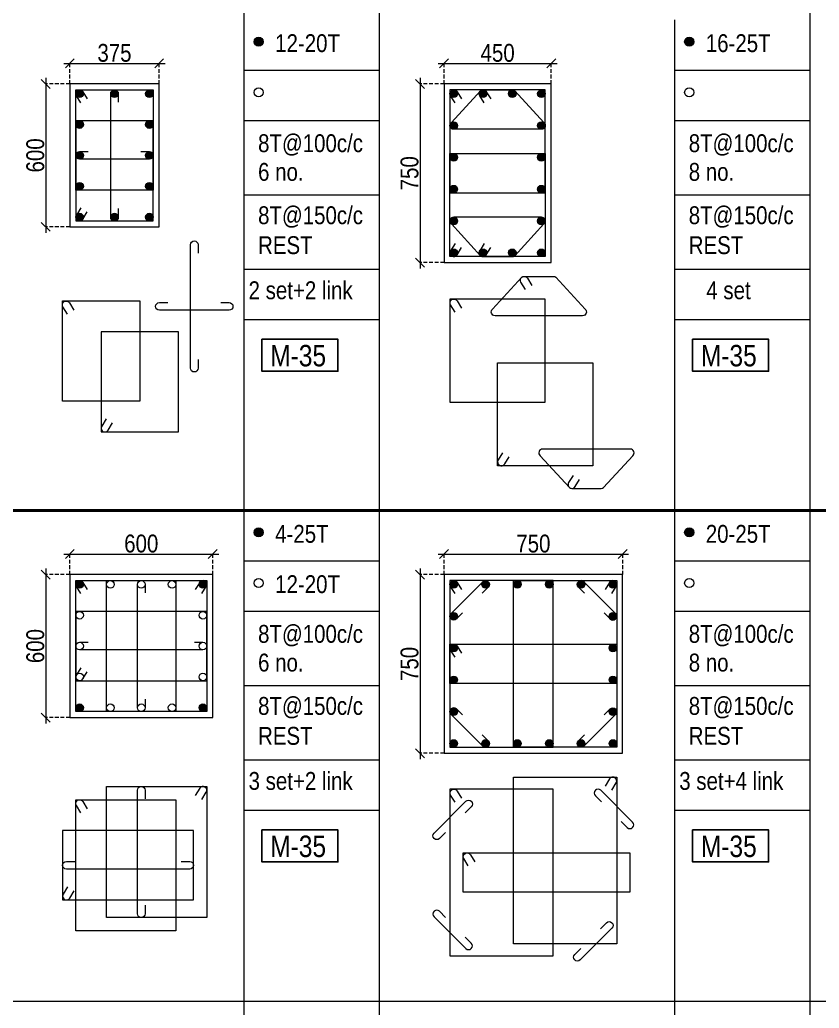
# Model space of a CAD drawing. Header units: millimetres. Extents: x 1112055 to 3390982, y -148532 to 766891.
# Drawn here: x 2640546 to 2653975, y 624583 to 641182 of the extents above; entities that cross this region are included whole.
import ezdxf
from ezdxf.enums import TextEntityAlignment as Align

# ---------------------------------------------------------------- set-up
doc = ezdxf.new("R2010")
doc.units = ezdxf.units.MM
doc.header["$PDMODE"] = 35
doc.header["$PDSIZE"] = -25
doc.linetypes.add('DASHED2', pattern=[0.375, 0.25, -0.125])
doc.linetypes.add('Hidden', pattern=[9.525, 6.35, -3.175])
for name, color, linetype, lineweight in [('B COL. SIZE DIM', 220, 'Continuous', 25), ('B COLSCH', 204, 'Continuous', 20), ('B COLUMN', 1, 'Hidden', 9), ('B STEEL', 34, 'Continuous', 15)]:
    doc.layers.add(name, color=color, linetype=linetype, lineweight=lineweight)
doc.layers.add('B TEXT', color=7, linetype='Continuous')
doc.styles.add('dim inside', font='romans.shx', dxfattribs={"width": 0.8, "height": 125})
doc.styles.add('SWINC', font='swissc.ttf')
doc.dimstyles.new('dim inside', dxfattribs={"dimtxt": 125, "dimasz": 100, "dimexe": 0, "dimexo": 0, "dimgap": 10, "dimtad": 0, "dimdec": 0, "dimzin": 0, "dimdsep": 46, "dimtxsty": 'dim inside', "dimblk": 'SMALL', "dimcen": 0.09, "dimadec": 0, "dimazin": 0, "dimtfac": 1, "dimtdec": 0, "dimtofl": 0, "dimtmove": 0, "dimatfit": 3, "dimfxl": 1, "dimtolj": 1, "dimtzin": 0, "dimarcsym": 2})

# ---------------------------------------------------------------- blocks, each defined once
blk = doc.blocks.new('_Oblique')
at = {"color": 0, "linetype": 'ByBlock', "lineweight": -2}
blk.add_line((-0.5, -0.5), (0.5, 0.5), dxfattribs=at)
blk = doc.blocks.new('*D5355')
at = {"layer": 'B COL. SIZE DIM', "color": 250, "lineweight": 9, "ltscale": 250, "transparency": 16777216}
blk.add_line((2641287, 632210), (2643887, 632210), dxfattribs=at)
at = {"layer": 'B COL. SIZE DIM', "color": 250, "linetype": 'DASHED2', "lineweight": 9, "ltscale": 250, "transparency": 16777216}
for p, q in [((2641387, 631865), (2641387, 632210)), ((2643787, 631865), (2643787, 632210))]:
    blk.add_line(p, q, dxfattribs=at)
at = {"layer": 'Defpoints', "color": 0, "lineweight": 40, "transparency": 16777216}
for p in [(2643787, 632210), (2641387, 631865), (2643787, 631865)]:
    blk.add_point(p, dxfattribs=at)
at = {"layer": 'B COL. SIZE DIM', "color": 250, "lineweight": 9, "transparency": 16777216, "xscale": 150, "yscale": 150, "zscale": 150, "rotation": 180}
blk.add_blockref('_Oblique', (2641387, 632210), dxfattribs=at)
at = {"layer": 'B COL. SIZE DIM', "color": 250, "lineweight": 9, "transparency": 16777216, "xscale": 150, "yscale": 150, "zscale": 150}
blk.add_blockref('_Oblique', (2643787, 632210), dxfattribs=at)
at = {"layer": 'B COL. SIZE DIM', "color": 6, "transparency": 16777216, "insert": (2642587, 632385), "char_height": 300, "attachment_point": 5, "style": 'SWINC'}
blk.add_mtext('\\A1;600', dxfattribs=at)
blk = doc.blocks.new('*D5356')
at = {"layer": 'B COL. SIZE DIM', "color": 250, "lineweight": 9, "ltscale": 250, "transparency": 16777216}
blk.add_line((2640983, 631965), (2640983, 629365), dxfattribs=at)
at = {"layer": 'B COL. SIZE DIM', "color": 250, "linetype": 'DASHED2', "lineweight": 9, "ltscale": 250, "transparency": 16777216}
for p, q in [((2641387, 631865), (2640983, 631865)), ((2641387, 629465), (2640983, 629465))]:
    blk.add_line(p, q, dxfattribs=at)
at = {"layer": 'Defpoints', "color": 0, "lineweight": 40, "transparency": 16777216}
for p in [(2641387, 631865), (2640983, 629465), (2641387, 629465)]:
    blk.add_point(p, dxfattribs=at)
at = {"layer": 'B COL. SIZE DIM', "color": 250, "lineweight": 9, "transparency": 16777216, "xscale": 150, "yscale": 150, "zscale": 150}
for p, rotation in [((2640983, 631865), 90), ((2640983, 629465), 270)]:
    blk.add_blockref('_Oblique', p, dxfattribs=dict(at, rotation=rotation))
at = {"layer": 'B COL. SIZE DIM', "color": 6, "transparency": 16777216, "insert": (2640808, 630665), "char_height": 300, "attachment_point": 5, "rotation": 90, "style": 'SWINC'}
blk.add_mtext('\\A1;600', dxfattribs=at)
blk = doc.blocks.new('*D5367')
at = {"layer": 'B COL. SIZE DIM', "color": 250, "lineweight": 9, "ltscale": 250, "transparency": 16777216}
blk.add_line((2647573, 632210), (2650773, 632210), dxfattribs=at)
at = {"layer": 'B COL. SIZE DIM', "color": 250, "linetype": 'DASHED2', "lineweight": 9, "ltscale": 250, "transparency": 16777216}
for p, q in [((2647673, 631865), (2647673, 632210)), ((2650673, 631865), (2650673, 632210))]:
    blk.add_line(p, q, dxfattribs=at)
at = {"layer": 'Defpoints', "color": 0, "lineweight": 40, "transparency": 16777216}
for p in [(2650673, 632210), (2647673, 631865), (2650673, 631865)]:
    blk.add_point(p, dxfattribs=at)
at = {"layer": 'B COL. SIZE DIM', "color": 250, "lineweight": 9, "transparency": 16777216, "xscale": 150, "yscale": 150, "zscale": 150, "rotation": 180}
blk.add_blockref('_Oblique', (2647673, 632210), dxfattribs=at)
at = {"layer": 'B COL. SIZE DIM', "color": 250, "lineweight": 9, "transparency": 16777216, "xscale": 150, "yscale": 150, "zscale": 150}
blk.add_blockref('_Oblique', (2650673, 632210), dxfattribs=at)
at = {"layer": 'B COL. SIZE DIM', "color": 6, "transparency": 16777216, "insert": (2649173, 632385), "char_height": 300, "attachment_point": 5, "style": 'SWINC'}
blk.add_mtext('\\A1;750', dxfattribs=at)
blk = doc.blocks.new('*D5368')
at = {"layer": 'B COL. SIZE DIM', "color": 250, "lineweight": 9, "ltscale": 250, "transparency": 16777216}
blk.add_line((2647269, 631965), (2647269, 628765), dxfattribs=at)
at = {"layer": 'B COL. SIZE DIM', "color": 250, "linetype": 'DASHED2', "lineweight": 9, "ltscale": 250, "transparency": 16777216}
for p, q in [((2647673, 631865), (2647269, 631865)), ((2647673, 628865), (2647269, 628865))]:
    blk.add_line(p, q, dxfattribs=at)
at = {"layer": 'Defpoints', "color": 0, "lineweight": 40, "transparency": 16777216}
for p in [(2647673, 631865), (2647269, 628865), (2647673, 628865)]:
    blk.add_point(p, dxfattribs=at)
at = {"layer": 'B COL. SIZE DIM', "color": 250, "lineweight": 9, "transparency": 16777216, "xscale": 150, "yscale": 150, "zscale": 150}
for p, rotation in [((2647269, 631865), 90), ((2647269, 628865), 270)]:
    blk.add_blockref('_Oblique', p, dxfattribs=dict(at, rotation=rotation))
at = {"layer": 'B COL. SIZE DIM', "color": 6, "transparency": 16777216, "insert": (2647094, 630365), "char_height": 300, "attachment_point": 5, "rotation": 90, "style": 'SWINC'}
blk.add_mtext('\\A1;750', dxfattribs=at)
blk = doc.blocks.new('*D5441')
at = {"layer": 'B COL. SIZE DIM', "color": 250, "lineweight": 9, "ltscale": 250, "transparency": 16777216}
blk.add_line((2641287, 640450), (2642987, 640450), dxfattribs=at)
at = {"layer": 'B COL. SIZE DIM', "color": 250, "linetype": 'DASHED2', "lineweight": 9, "ltscale": 250, "transparency": 16777216}
for p, q in [((2641387, 640105), (2641387, 640450)), ((2642887, 640105), (2642887, 640450))]:
    blk.add_line(p, q, dxfattribs=at)
at = {"layer": 'Defpoints', "color": 0, "lineweight": 40, "transparency": 16777216}
for p in [(2642887, 640450), (2641387, 640105), (2642887, 640105)]:
    blk.add_point(p, dxfattribs=at)
at = {"layer": 'B COL. SIZE DIM', "color": 250, "lineweight": 9, "transparency": 16777216, "xscale": 150, "yscale": 150, "zscale": 150, "rotation": 180}
blk.add_blockref('_Oblique', (2641387, 640450), dxfattribs=at)
at = {"layer": 'B COL. SIZE DIM', "color": 250, "lineweight": 9, "transparency": 16777216, "xscale": 150, "yscale": 150, "zscale": 150}
blk.add_blockref('_Oblique', (2642887, 640450), dxfattribs=at)
at = {"layer": 'B COL. SIZE DIM', "color": 6, "transparency": 16777216, "insert": (2642137, 640625), "char_height": 300, "attachment_point": 5, "style": 'SWINC'}
blk.add_mtext('\\A1;375', dxfattribs=at)
blk = doc.blocks.new('*D5442')
at = {"layer": 'B COL. SIZE DIM', "color": 250, "lineweight": 9, "ltscale": 250, "transparency": 16777216}
blk.add_line((2640983, 640205), (2640983, 637605), dxfattribs=at)
at = {"layer": 'B COL. SIZE DIM', "color": 250, "linetype": 'DASHED2', "lineweight": 9, "ltscale": 250, "transparency": 16777216}
for p, q in [((2641387, 640105), (2640983, 640105)), ((2641387, 637705), (2640983, 637705))]:
    blk.add_line(p, q, dxfattribs=at)
at = {"layer": 'Defpoints', "color": 0, "lineweight": 40, "transparency": 16777216}
for p in [(2641387, 640105), (2640983, 637705), (2641387, 637705)]:
    blk.add_point(p, dxfattribs=at)
at = {"layer": 'B COL. SIZE DIM', "color": 250, "lineweight": 9, "transparency": 16777216, "xscale": 150, "yscale": 150, "zscale": 150}
for p, rotation in [((2640983, 640105), 90), ((2640983, 637705), 270)]:
    blk.add_blockref('_Oblique', p, dxfattribs=dict(at, rotation=rotation))
at = {"layer": 'B COL. SIZE DIM', "color": 6, "transparency": 16777216, "insert": (2640808, 638905), "char_height": 300, "attachment_point": 5, "rotation": 90, "style": 'SWINC'}
blk.add_mtext('\\A1;600', dxfattribs=at)
blk = doc.blocks.new('*D5443')
at = {"layer": 'B COL. SIZE DIM', "color": 250, "lineweight": 9, "ltscale": 250, "transparency": 16777216}
blk.add_line((2647573, 640450), (2649573, 640450), dxfattribs=at)
at = {"layer": 'B COL. SIZE DIM', "color": 250, "linetype": 'DASHED2', "lineweight": 9, "ltscale": 250, "transparency": 16777216}
for p, q in [((2647673, 640105), (2647673, 640450)), ((2649473, 640105), (2649473, 640450))]:
    blk.add_line(p, q, dxfattribs=at)
at = {"layer": 'Defpoints', "color": 0, "lineweight": 40, "transparency": 16777216}
for p in [(2649473, 640450), (2647673, 640105), (2649473, 640105)]:
    blk.add_point(p, dxfattribs=at)
at = {"layer": 'B COL. SIZE DIM', "color": 250, "lineweight": 9, "transparency": 16777216, "xscale": 150, "yscale": 150, "zscale": 150, "rotation": 180}
blk.add_blockref('_Oblique', (2647673, 640450), dxfattribs=at)
at = {"layer": 'B COL. SIZE DIM', "color": 250, "lineweight": 9, "transparency": 16777216, "xscale": 150, "yscale": 150, "zscale": 150}
blk.add_blockref('_Oblique', (2649473, 640450), dxfattribs=at)
at = {"layer": 'B COL. SIZE DIM', "color": 6, "transparency": 16777216, "insert": (2648573, 640625), "char_height": 300, "attachment_point": 5, "style": 'SWINC'}
blk.add_mtext('\\A1;450', dxfattribs=at)
blk = doc.blocks.new('*D5444')
at = {"layer": 'B COL. SIZE DIM', "color": 250, "lineweight": 9, "ltscale": 250, "transparency": 16777216}
blk.add_line((2647269, 640205), (2647269, 637005), dxfattribs=at)
at = {"layer": 'B COL. SIZE DIM', "color": 250, "linetype": 'DASHED2', "lineweight": 9, "ltscale": 250, "transparency": 16777216}
for p, q in [((2647673, 640105), (2647269, 640105)), ((2647673, 637105), (2647269, 637105))]:
    blk.add_line(p, q, dxfattribs=at)
at = {"layer": 'Defpoints', "color": 0, "lineweight": 40, "transparency": 16777216}
for p in [(2647673, 640105), (2647269, 637105), (2647673, 637105)]:
    blk.add_point(p, dxfattribs=at)
at = {"layer": 'B COL. SIZE DIM', "color": 250, "lineweight": 9, "transparency": 16777216, "xscale": 150, "yscale": 150, "zscale": 150}
for p, rotation in [((2647269, 640105), 90), ((2647269, 637105), 270)]:
    blk.add_blockref('_Oblique', p, dxfattribs=dict(at, rotation=rotation))
at = {"layer": 'B COL. SIZE DIM', "color": 6, "transparency": 16777216, "insert": (2647094, 638605), "char_height": 300, "attachment_point": 5, "rotation": 90, "style": 'SWINC'}
blk.add_mtext('\\A1;750', dxfattribs=at)

msp = doc.modelspace()

# ---------------------------------------------------------------- hatches: boundary and pattern name
at = {"layer": 'B STEEL', "lineweight": 9, "ltscale": 0.5}
h = msp.add_hatch(color=34, dxfattribs=at)
edge = h.paths.add_edge_path()
edge.add_arc((2644557.5, 640814.1), 76.8, 0, 360)
h = msp.add_hatch(color=34, dxfattribs=at)
edge = h.paths.add_edge_path()
edge.add_arc((2651791, 640814.1), 76.8, 0, 360)
h = msp.add_hatch(color=34, dxfattribs=at)
edge = h.paths.add_edge_path()
edge.add_arc((2641551.3, 639940.9), 64, 0, 360)
h = msp.add_hatch(color=34, dxfattribs=at)
edge = h.paths.add_edge_path()
edge.add_arc((2642137.3, 639940.9), 64, 0, 360)
h = msp.add_hatch(color=34, dxfattribs=at)
edge = h.paths.add_edge_path()
edge.add_arc((2642723.3, 639940.9), 64, 0, 360)
h = msp.add_hatch(color=34, dxfattribs=at)
edge = h.paths.add_edge_path()
edge.add_arc((2647836.7, 639940.9), 64, 0, 360)
at = {"layer": 'B STEEL'}
h = msp.add_hatch(color=34, dxfattribs=at)
edge = h.paths.add_edge_path()
edge.add_arc((2648327.3, 639940.9), 64, 0, 360)
h = msp.add_hatch(color=34, dxfattribs=at)
edge = h.paths.add_edge_path()
edge.add_arc((2648818, 639940.9), 64, 0, 360)
at = {"layer": 'B STEEL', "lineweight": 9, "ltscale": 0.5}
h = msp.add_hatch(color=34, dxfattribs=at)
edge = h.paths.add_edge_path()
edge.add_arc((2649308.6, 639940.9), 64, 180, 540, ccw=False)
h = msp.add_hatch(color=34, dxfattribs=at)
edge = h.paths.add_edge_path()
edge.add_arc((2641551.3, 639422.9), 64, 0, 360)
h = msp.add_hatch(color=3, dxfattribs=at)
edge = h.paths.add_edge_path()
edge.add_arc((2642723.3, 639422.9), 64, 0, 360)
at = {"layer": 'B STEEL'}
h = msp.add_hatch(color=34, dxfattribs=at)
edge = h.paths.add_edge_path()
edge.add_arc((2647836.7, 639406.5), 64, 0, 360)
h = msp.add_hatch(color=3, dxfattribs=at)
edge = h.paths.add_edge_path()
edge.add_arc((2649308.6, 639406.5), 64, 0, 360)
at = {"layer": 'B STEEL', "lineweight": 9, "ltscale": 0.5}
h = msp.add_hatch(color=34, dxfattribs=at)
edge = h.paths.add_edge_path()
edge.add_arc((2641551.3, 638904.9), 64, 0, 360)
h = msp.add_hatch(color=3, dxfattribs=at)
edge = h.paths.add_edge_path()
edge.add_arc((2642723.3, 638904.9), 64, 0, 360)
at = {"layer": 'B STEEL'}
h = msp.add_hatch(color=34, dxfattribs=at)
edge = h.paths.add_edge_path()
edge.add_arc((2647836.7, 638872.1), 64, 0, 360)
h = msp.add_hatch(color=3, dxfattribs=at)
edge = h.paths.add_edge_path()
edge.add_arc((2649308.6, 638872.1), 64, 0, 360)
at = {"layer": 'B STEEL', "lineweight": 9, "ltscale": 0.5}
h = msp.add_hatch(color=34, dxfattribs=at)
edge = h.paths.add_edge_path()
edge.add_arc((2641551.3, 638386.9), 64, 0, 360)
h = msp.add_hatch(color=3, dxfattribs=at)
edge = h.paths.add_edge_path()
edge.add_arc((2642723.3, 638386.9), 64, 0, 360)
at = {"layer": 'B STEEL'}
h = msp.add_hatch(color=34, dxfattribs=at)
edge = h.paths.add_edge_path()
edge.add_arc((2647836.7, 638337.7), 64, 0, 360)
h = msp.add_hatch(color=3, dxfattribs=at)
edge = h.paths.add_edge_path()
edge.add_arc((2649308.6, 638337.7), 64, 0, 360)
at = {"layer": 'B STEEL', "lineweight": 9, "ltscale": 0.5}
h = msp.add_hatch(color=34, dxfattribs=at)
edge = h.paths.add_edge_path()
edge.add_arc((2641551.3, 637868.9), 64, 0, 360)
h = msp.add_hatch(color=34, dxfattribs=at)
edge = h.paths.add_edge_path()
edge.add_arc((2642137.3, 637868.9), 64, 0, 360)
h = msp.add_hatch(color=34, dxfattribs=at)
edge = h.paths.add_edge_path()
edge.add_arc((2642723.3, 637868.9), 64, 0, 360)
at = {"layer": 'B STEEL'}
h = msp.add_hatch(color=34, dxfattribs=at)
edge = h.paths.add_edge_path()
edge.add_arc((2647836.7, 637803.3), 64, 0, 360)
h = msp.add_hatch(color=3, dxfattribs=at)
edge = h.paths.add_edge_path()
edge.add_arc((2649308.6, 637803.3), 64, 0, 360)
at = {"layer": 'B STEEL', "lineweight": 9, "ltscale": 0.5}
h = msp.add_hatch(color=34, dxfattribs=at)
edge = h.paths.add_edge_path()
edge.add_arc((2647836.7, 637268.9), 64, 0, 360, ccw=False)
at = {"layer": 'B STEEL'}
h = msp.add_hatch(color=34, dxfattribs=at)
edge = h.paths.add_edge_path()
edge.add_arc((2648327.3, 637268.9), 64, 0, 360)
h = msp.add_hatch(color=34, dxfattribs=at)
edge = h.paths.add_edge_path()
edge.add_arc((2648818, 637268.9), 64, 0, 360)
at = {"layer": 'B STEEL', "lineweight": 9, "ltscale": 0.5}
h = msp.add_hatch(color=34, dxfattribs=at)
edge = h.paths.add_edge_path()
edge.add_arc((2649308.6, 637268.9), 64, -180, 180)
h = msp.add_hatch(color=34, dxfattribs=at)
edge = h.paths.add_edge_path()
edge.add_arc((2644557.5, 632574.2), 76.8, 0, 360)
h = msp.add_hatch(color=34, dxfattribs=at)
edge = h.paths.add_edge_path()
edge.add_arc((2651791, 632574.2), 76.8, 0, 360)
h = msp.add_hatch(color=34, dxfattribs=at)
edge = h.paths.add_edge_path()
edge.add_arc((2641551.3, 631701), 64, 0, 360)
h = msp.add_hatch(color=34, dxfattribs=at)
edge = h.paths.add_edge_path()
edge.add_arc((2643623.3, 631701), 64, 180, 540, ccw=False)
h = msp.add_hatch(color=34, dxfattribs=at)
edge = h.paths.add_edge_path()
edge.add_arc((2647836.7, 631701), 64, 0, 360)
at = {"layer": 'B STEEL'}
h = msp.add_hatch(color=34, dxfattribs=at)
edge = h.paths.add_edge_path()
edge.add_arc((2648371.1, 631701), 64, 0, 360)
h = msp.add_hatch(color=34, dxfattribs=at)
edge = h.paths.add_edge_path()
edge.add_arc((2648905.4, 631701), 64, 0, 360)
h = msp.add_hatch(color=34, dxfattribs=at)
edge = h.paths.add_edge_path()
edge.add_arc((2649439.8, 631701), 64, 0, 360)
h = msp.add_hatch(color=34, dxfattribs=at)
edge = h.paths.add_edge_path()
edge.add_arc((2649974.2, 631701), 64, 0, 360)
at = {"layer": 'B STEEL', "lineweight": 9, "ltscale": 0.5}
h = msp.add_hatch(color=34, dxfattribs=at)
edge = h.paths.add_edge_path()
edge.add_arc((2650508.6, 631701), 64, 180, 540, ccw=False)
at = {"layer": 'B STEEL'}
h = msp.add_hatch(color=34, dxfattribs=at)
edge = h.paths.add_edge_path()
edge.add_arc((2647836.7, 631166.6), 64, 0, 360)
h = msp.add_hatch(color=34, dxfattribs=at)
edge = h.paths.add_edge_path()
edge.add_arc((2650508.6, 631166.6), 64, 0, 360)
h = msp.add_hatch(color=34, dxfattribs=at)
edge = h.paths.add_edge_path()
edge.add_arc((2647836.7, 630632.2), 64, 0, 360)
h = msp.add_hatch(color=34, dxfattribs=at)
edge = h.paths.add_edge_path()
edge.add_arc((2650508.6, 630632.2), 64, 0, 360)
h = msp.add_hatch(color=34, dxfattribs=at)
edge = h.paths.add_edge_path()
edge.add_arc((2647836.7, 630097.9), 64, 0, 360)
h = msp.add_hatch(color=34, dxfattribs=at)
edge = h.paths.add_edge_path()
edge.add_arc((2650508.6, 630097.9), 64, 0, 360)
at = {"layer": 'B STEEL', "lineweight": 9, "ltscale": 0.5}
h = msp.add_hatch(color=34, dxfattribs=at)
edge = h.paths.add_edge_path()
edge.add_arc((2641551.3, 629629.1), 64, 0, 360, ccw=False)
h = msp.add_hatch(color=34, dxfattribs=at)
edge = h.paths.add_edge_path()
edge.add_arc((2643623.3, 629629.1), 64, -180, 180)
at = {"layer": 'B STEEL'}
h = msp.add_hatch(color=34, dxfattribs=at)
edge = h.paths.add_edge_path()
edge.add_arc((2647836.7, 629563.5), 64, 0, 360)
h = msp.add_hatch(color=34, dxfattribs=at)
edge = h.paths.add_edge_path()
edge.add_arc((2650508.6, 629563.5), 64, 0, 360)
at = {"layer": 'B STEEL', "lineweight": 9, "ltscale": 0.5}
h = msp.add_hatch(color=34, dxfattribs=at)
edge = h.paths.add_edge_path()
edge.add_arc((2647836.7, 629029.1), 64, 0, 360, ccw=False)
at = {"layer": 'B STEEL'}
h = msp.add_hatch(color=34, dxfattribs=at)
edge = h.paths.add_edge_path()
edge.add_arc((2648371.1, 629029.1), 64, 0, 360)
h = msp.add_hatch(color=34, dxfattribs=at)
edge = h.paths.add_edge_path()
edge.add_arc((2648905.4, 629029.1), 64, 0, 360)
h = msp.add_hatch(color=34, dxfattribs=at)
edge = h.paths.add_edge_path()
edge.add_arc((2649439.8, 629029.1), 64, 0, 360)
h = msp.add_hatch(color=34, dxfattribs=at)
edge = h.paths.add_edge_path()
edge.add_arc((2649974.2, 629029.1), 64, 0, 360)
at = {"layer": 'B STEEL', "lineweight": 9, "ltscale": 0.5}
h = msp.add_hatch(color=34, dxfattribs=at)
edge = h.paths.add_edge_path()
edge.add_arc((2650508.6, 629029.1), 64, -180, 180)

# ---------------------------------------------------------------- linework, layer by layer
at = {"color": 1, "lineweight": 40}
msp.add_line((2487307.1, 632942.5), (2815548.4, 632942.5), dxfattribs=at)
at = {"layer": 'B COLSCH', "color": 250, "lineweight": 0}
for p, q in [((2644311.2, 649422.2), (2644311.2, 583503.5)), ((2646585.6, 649422.2), (2646585.6, 574628.3)), ((2653819.1, 649422.2), (2653819.1, 574628.3)), ((2651544.7, 641182.4), (2651544.7, 583503.5)), ((2644311.2, 640337.4), (2646585.6, 640337.4)), ((2651544.7, 640337.4), (2653819.1, 640337.4)), ((2644311.2, 639492.4), (2646585.6, 639492.4)), ((2651544.7, 639492.4), (2653819.1, 639492.4)), ((2644311.2, 638242.6), (2646585.6, 638242.6)), ((2651544.7, 638242.6), (2653819.1, 638242.6)), ((2644311.2, 636992.8), (2646585.6, 636992.8)), ((2651544.7, 636992.8), (2653819.1, 636992.8)), ((2644311.2, 636147.8), (2646585.6, 636147.8)), ((2651544.7, 636147.8), (2653819.1, 636147.8)), ((2487307.1, 632942.5), (2667535.6, 632942.5)), ((2644311.2, 632097.5), (2646585.6, 632097.5)), ((2651544.7, 632097.5), (2653819.1, 632097.5)), ((2644311.2, 631252.5), (2646585.6, 631252.5)), ((2651544.7, 631252.5), (2653819.1, 631252.5)), ((2644311.2, 630002.8), (2646585.6, 630002.8)), ((2651544.7, 630002.8), (2653819.1, 630002.8)), ((2644311.2, 628753), (2646585.6, 628753)), ((2651544.7, 628753), (2653819.1, 628753)), ((2644311.2, 627908), (2646585.6, 627908)), ((2651544.7, 627908), (2653819.1, 627908)), ((2487307.1, 624702.7), (2667535.6, 624702.7))]:
    msp.add_line(p, q, dxfattribs=at)
at = {"layer": 'B COLUMN', "color": 1, "linetype": 'ByBlock', "lineweight": 20}
for points in [[(2641387.3, 637704.9), (2642887.3, 637704.9), (2642887.3, 640104.9), (2641387.3, 640104.9)], [(2647672.6, 637104.9), (2649472.6, 637104.9), (2649472.6, 640104.9), (2647672.6, 640104.9)], [(2641387.3, 629465.1), (2643787.3, 629465.1), (2643787.3, 631865.1), (2641387.3, 631865.1)], [(2647672.6, 628865.1), (2650672.6, 628865.1), (2650672.6, 631865.1), (2647672.6, 631865.1)]]:
    msp.add_lwpolyline(points, close=True, dxfattribs=at)
at = {"layer": 'B STEEL', "color": 34, "lineweight": 9, "ltscale": 0.5}
for points in [[(2641571.6, 639785.8), (2641496.8, 639907.3, -1), (2641605.8, 639974.4), (2641680.6, 639853)], [(2642201.3, 638011.6), (2642201.3, 637868.9, -1), (2642073.3, 637868.9), (2642073.3, 639940.9, -1), (2642201.3, 639940.9), (2642201.3, 639798.2)], [(2647856.9, 639785.8), (2647782.1, 639907.3, -1), (2647891.2, 639974.4), (2647965.9, 639853)], [(2648347.6, 639785.8), (2648272.8, 639907.3, -1), (2648381.8, 639974.4), (2648456.6, 639853)], [(2642580.6, 638968.9), (2642723.3, 638968.9, -1), (2642723.3, 638840.9), (2641551.3, 638840.9, -1), (2641551.3, 638968.9), (2641694, 638968.9)], [(2641571.6, 638024), (2641496.8, 637902.5, 1), (2641605.8, 637835.4), (2641680.6, 637956.8)], [(2643541.4, 635474.6), (2643541.4, 635332, -1), (2643413.3, 635332), (2643413.3, 637404, -1), (2643541.4, 637404), (2643541.4, 637261.3)], [(2647856.9, 637424), (2647782.1, 637302.5, 1), (2647891.2, 637235.4), (2647965.9, 637356.8)], [(2648347.6, 637424), (2648272.8, 637302.5, 1), (2648381.8, 637235.4), (2648456.6, 637356.8)], [(2649039.8, 636654.2), (2648965, 636775.6, -1), (2649074.1, 636842.7), (2649148.8, 636721.3)], [(2641346.8, 636241.3), (2641272, 636362.8, -1), (2641381, 636429.9), (2641455.8, 636308.4)], [(2643920.7, 636432), (2644063.3, 636432, -1), (2644063.3, 636304), (2642891.4, 636304, -1), (2642891.4, 636432), (2643034, 636432)], [(2647856.9, 636273.6), (2647782.1, 636395.1, -1), (2647891.2, 636462.2), (2647965.9, 636340.7)], [(2641996.8, 634479.4), (2641922, 634358, 1), (2642031, 634290.8), (2642105.8, 634412.3)], [(2648656.9, 633911.7), (2648582.1, 633790.2, 1), (2648691.2, 633723.1), (2648765.9, 633844.6)], [(2649839.8, 633531.1), (2649765, 633409.6, 1), (2649874.1, 633342.5), (2649948.8, 633464)], [(2641571.6, 631546), (2641496.8, 631667.5, -1), (2641605.8, 631734.6), (2641680.6, 631613.1)], [(2642651.3, 629771.7), (2642651.3, 629629.1, -1), (2642523.3, 629629.1), (2642523.3, 631701, -1), (2642651.3, 631701), (2642651.3, 631558.4)], [(2643603, 631546), (2643677.8, 631667.5, 1), (2643568.8, 631734.6), (2643494, 631613.1)], [(2647856.9, 631546), (2647782.1, 631667.5, -1), (2647891.2, 631734.6), (2647965.9, 631613.1)], [(2647982.8, 631222.2), (2647881.9, 631121.4, -1), (2647791.4, 631211.9), (2648325.8, 631746.3, -1), (2648416.3, 631655.8), (2648315.5, 631554.9)], [(2650362.5, 631222.2), (2650463.4, 631121.4, 1), (2650553.9, 631211.9), (2650019.5, 631746.3, 1), (2649929, 631655.8), (2650029.8, 631554.9)], [(2650488.4, 631546), (2650563.1, 631667.5, 1), (2650454.1, 631734.6), (2650379.3, 631613.1)], [(2643480.6, 630729.1), (2643623.3, 630729.1, -1), (2643623.3, 630601), (2641551.3, 630601, -1), (2641551.3, 630729.1), (2641694, 630729.1)], [(2647856.9, 630477.2), (2647782.1, 630598.7, -1), (2647891.2, 630665.8), (2647965.9, 630544.3)], [(2641571.6, 630302.1), (2641496.8, 630180.6, 1), (2641605.8, 630113.5), (2641680.6, 630235)], [(2647982.8, 629507.9), (2647881.9, 629608.7, 1), (2647791.4, 629518.2), (2648325.8, 628983.8, 1), (2648416.3, 629074.3), (2648315.5, 629175.2)], [(2650362.5, 629507.9), (2650463.4, 629608.7, -1), (2650553.9, 629518.2), (2650019.5, 628983.8, -1), (2649929, 629074.3), (2650029.8, 629175.2)], [(2650488.4, 628244.8), (2650563.1, 628366.3, 1), (2650454.1, 628433.4), (2650379.3, 628311.9)], [(2642651.3, 626313.9), (2642651.3, 626171.3, -1), (2642523.3, 626171.3), (2642523.3, 628243.3, -1), (2642651.3, 628243.3), (2642651.3, 628100.6)], [(2643603, 628088.2), (2643677.8, 628209.7, 1), (2643568.8, 628276.8), (2643494, 628155.3)], [(2647856.9, 628042.4), (2647782.1, 628163.9, -1), (2647891.2, 628231), (2647965.9, 628109.5)], [(2650648.4, 627718.7), (2650749.3, 627617.8, 1), (2650839.8, 627708.3), (2650305.4, 628242.7, 1), (2650214.9, 628152.2), (2650315.8, 628051.3)], [(2641571.6, 627865.1), (2641496.8, 627986.6, -1), (2641605.8, 628053.7), (2641680.6, 627932.3)], [(2647696.8, 627534.1), (2647596, 627433.2, -1), (2647505.4, 627523.8), (2648039.8, 628058.2, -1), (2648130.4, 627967.6), (2648029.5, 627866.8)], [(2648080.1, 626973.6), (2648005.3, 627095.1, -1), (2648114.3, 627162.2), (2648189.1, 627040.7)], [(2643259.4, 627048.2), (2643402, 627048.2, -1), (2643402, 626920.2), (2641330, 626920.2, -1), (2641330, 627048.2), (2641472.7, 627048.2)], [(2641350.3, 626621.2), (2641275.5, 626499.8, 1), (2641384.6, 626432.7), (2641459.3, 626554.1)], [(2647696.8, 626109.8), (2647596, 626210.7, 1), (2647505.4, 626120.1), (2648039.8, 625585.7, 1), (2648130.4, 625676.3), (2648029.5, 625777.1)], [(2650301, 625918.7), (2650401.9, 626019.6, -1), (2650492.4, 625929), (2649958, 625394.6, -1), (2649867.5, 625485.2), (2649968.3, 625586)]]:
    msp.add_lwpolyline(points, format="xyb", dxfattribs=at)
for points in [[(2642787.3, 640004.9), (2642787.3, 638322.9), (2641487.3, 638322.9), (2641487.3, 640004.9)], [(2647772.6, 638273.7), (2649372.6, 638273.7), (2649372.6, 640004.9), (2647772.6, 640004.9)], [(2642787.3, 637804.9), (2642787.3, 639486.9), (2641487.3, 639486.9), (2641487.3, 637804.9)], [(2647772.6, 638936.1), (2649372.6, 638936.1), (2649372.6, 637204.9), (2647772.6, 637204.9)], [(2642562.5, 636460.4), (2642562.5, 634778.4), (2641262.5, 634778.4), (2641262.5, 636460.4)], [(2647772.6, 634761.4), (2649372.6, 634761.4), (2649372.6, 636492.6), (2647772.6, 636492.6)], [(2643212.5, 634260.4), (2643212.5, 635942.4), (2641912.5, 635942.4), (2641912.5, 634260.4)], [(2648572.6, 635423.8), (2650172.6, 635423.8), (2650172.6, 633692.6), (2648572.6, 633692.6)], [(2643169.3, 631765.1), (2643169.3, 629565.1), (2641487.3, 629565.1), (2641487.3, 631765.1)], [(2643687.3, 631765.1), (2643687.3, 629565.1), (2642005.3, 629565.1), (2642005.3, 631765.1)], [(2647772.6, 628965.1), (2649503.9, 628965.1), (2649503.9, 631765.1), (2647772.6, 631765.1)], [(2650572.6, 628965.1), (2648841.4, 628965.1), (2648841.4, 631765.1), (2650572.6, 631765.1)], [(2641487.3, 630083), (2643687.3, 630083), (2643687.3, 631247.1), (2641487.3, 631247.1)], [(2647772.6, 630696.3), (2650572.6, 630696.3), (2650572.6, 630033.8), (2647772.6, 630033.8)], [(2650572.6, 625663.9), (2648841.4, 625663.9), (2648841.4, 628463.9), (2650572.6, 628463.9)], [(2643687.3, 628307.3), (2643687.3, 626107.3), (2642005.3, 626107.3), (2642005.3, 628307.3)], [(2647772.6, 625461.5), (2649503.9, 625461.5), (2649503.9, 628261.5), (2647772.6, 628261.5)], [(2643169.3, 628084.2), (2643169.3, 625884.2), (2641487.3, 625884.2), (2641487.3, 628084.2)], [(2641266, 626402.2), (2643466, 626402.2), (2643466, 627566.2), (2641266, 627566.2)], [(2647995.8, 627192.7), (2650795.8, 627192.7), (2650795.8, 626530.3), (2647995.8, 626530.3)]]:
    msp.add_lwpolyline(points, close=True, dxfattribs=at)
for points in [[(2647795.4, 639456.4), (2648286, 639989.8, -0.1771526), (2648327.3, 640004.9), (2648818, 640004.9, -0.1771526), (2648859.3, 639989.8), (2649349.9, 639456.4, -0.6990151), (2649308.6, 639343.5), (2647836.7, 639343.5, -0.6990151)], [(2647795.4, 637753.4), (2648286, 637220, 0.1771526), (2648327.3, 637204.9), (2648818, 637204.9, 0.1771526), (2648859.3, 637220), (2649349.9, 637753.4, 0.6990151), (2649308.6, 637866.3), (2647836.7, 637866.3, 0.6990151)], [(2648487.6, 636324.7), (2648978.2, 636858.1, -0.1771526), (2649019.5, 636873.2), (2649510.2, 636873.2, -0.1771526), (2649551.5, 636858.1), (2650042.1, 636324.7, -0.6990151), (2650000.8, 636211.8), (2648528.9, 636211.8, -0.6990151)], [(2649287.6, 633860.5), (2649778.2, 633327.2, 0.1771526), (2649819.5, 633312), (2650310.2, 633312, 0.1771526), (2650351.5, 633327.2), (2650842.1, 633860.5, 0.6990151), (2650800.8, 633973.4), (2649328.9, 633973.4, 0.6990151)]]:
    msp.add_lwpolyline(points, format="xyb", close=True, dxfattribs=at)
for centre, radius in [((2644557.5, 640814.1), 76.8), ((2651791, 640814.1), 76.8), ((2641551.3, 639940.9), 64), ((2642137.3, 639940.9), 64), ((2642723.3, 639940.9), 64), ((2644557.5, 639963.8), 76.8), ((2647836.7, 639940.9), 64), ((2648327.3, 639940.9), 64), ((2648818, 639940.9), 64), ((2649308.6, 639940.9), 64), ((2651791, 639963.8), 76.8), ((2641551.3, 639422.9), 64), ((2647836.7, 639406.5), 64), ((2641551.3, 638904.9), 64), ((2647836.7, 638872.1), 64), ((2641551.3, 638386.9), 64), ((2647836.7, 638337.7), 64), ((2641551.3, 637868.9), 64), ((2642137.3, 637868.9), 64), ((2642723.3, 637868.9), 64), ((2647836.7, 637803.3), 64), ((2647836.7, 637268.9), 64), ((2648327.3, 637268.9), 64), ((2648818, 637268.9), 64), ((2649308.6, 637268.9), 64), ((2644557.5, 632574.2), 76.8), ((2651791, 632574.2), 76.8), ((2641551.3, 631701), 64), ((2642069.3, 631701), 64), ((2642587.3, 631701), 64), ((2643105.3, 631701), 64), ((2643623.3, 631701), 64), ((2644557.5, 631723.9), 76.8), ((2647836.7, 631701), 64), ((2648371.1, 631701), 64), ((2648905.4, 631701), 64), ((2649439.8, 631701), 64), ((2649974.2, 631701), 64), ((2650508.6, 631701), 64), ((2651791, 631723.9), 76.8), ((2641551.3, 631183), 64), ((2643623.3, 631183), 64), ((2647836.7, 631166.6), 64), ((2650508.6, 631166.6), 64), ((2641551.3, 630665.1), 64), ((2643623.3, 630665.1), 64), ((2647836.7, 630632.2), 64), ((2650508.6, 630632.2), 64), ((2641551.3, 630147.1), 64), ((2643623.3, 630147.1), 64), ((2647836.7, 630097.9), 64), ((2650508.6, 630097.9), 64), ((2641551.3, 629629.1), 64), ((2642069.3, 629629.1), 64), ((2642587.3, 629629.1), 64), ((2643105.3, 629629.1), 64), ((2643623.3, 629629.1), 64), ((2647836.7, 629563.5), 64), ((2650508.6, 629563.5), 64), ((2647836.7, 629029.1), 64), ((2648371.1, 629029.1), 64), ((2648905.4, 629029.1), 64), ((2649439.8, 629029.1), 64), ((2649974.2, 629029.1), 64), ((2650508.6, 629029.1), 64)]:
    msp.add_circle(centre, radius, dxfattribs=at)
at = {"layer": 'B STEEL', "color": 3, "lineweight": 9, "ltscale": 0.5}
for centre in [(2642723.3, 639422.9), (2649308.6, 639406.5), (2642723.3, 638904.9), (2649308.6, 638872.1), (2642723.3, 638386.9), (2649308.6, 638337.7), (2649308.6, 637803.3)]:
    msp.add_circle(centre, 64, dxfattribs=at)
at = {"layer": 'B TEXT', "color": 1}
for points in [[(2644614.8, 635818.8), (2645889.4, 635818.8), (2645889.4, 635280.8), (2644614.8, 635280.8)], [(2651848.4, 635818.8), (2653123, 635818.8), (2653123, 635280.8), (2651848.4, 635280.8)], [(2644614.8, 627579), (2645889.4, 627579), (2645889.4, 627041), (2644614.8, 627041)], [(2651848.4, 627579), (2653123, 627579), (2653123, 627041), (2651848.4, 627041)]]:
    msp.add_lwpolyline(points, close=True, dxfattribs=at)

# ---------------------------------------------------------------- texts
at = {"layer": 'B TEXT', "style": 'SWINC'}
for s, p in [('12-20T', (2644836, 640639.5)), ('16-25T', (2652069.5, 640639.5)), ('8T@100c/c', (2644549, 638959.7)), ('8T@100c/c', (2651782.6, 638959.7)), ('6 no.', (2644549, 638477.9)), ('8 no.', (2651782.6, 638477.9)), ('8T@150c/c', (2644549, 637749.8)), ('8T@150c/c', (2651782.6, 637749.8)), ('REST', (2644549, 637247.4)), ('REST', (2651782.6, 637247.4)), ('2 set+2 link', (2644389.4, 636490.3)), ('4 set', (2652077.8, 636490.3)), ('4-25T', (2644836, 632399.7)), ('20-25T', (2652069.5, 632399.7)), ('12-20T', (2644836, 631554.7)), ('8T@100c/c', (2644549, 630719.8)), ('8T@100c/c', (2651782.6, 630719.8)), ('6 no.', (2644549, 630238)), ('8 no.', (2651782.6, 630238)), ('8T@150c/c', (2644549, 629509.9)), ('8T@150c/c', (2651782.6, 629509.9)), ('REST', (2644549, 629007.5)), ('REST', (2651782.6, 629007.5)), ('3 set+2 link', (2644389.4, 628250.5)), ('3 set+4 link', (2651622.9, 628250.5))]:
    msp.add_text(s, height=300, dxfattribs=at).set_placement(p)
at = {"layer": 'B TEXT', "color": 1, "style": 'SWINC'}
for p in [(2644752.2, 635254.3), (2651985.7, 635254.3), (2644752.2, 627014.4), (2651985.7, 627014.4)]:
    msp.add_text('M-35', height=360, dxfattribs=at).set_placement(p, align=Align.BOTTOM_LEFT)

# ---------------------------------------------------------------- dimensions: what is measured, and where the dimension line sits
at = {"layer": 'B COL. SIZE DIM', "color": 250, "ltscale": 250}
for base, p1, p2, picture, middle in [((2642887.3, 640449.8), (2641387.3, 640104.9), (2642887.3, 640104.9), '*D5441', (2642137.3, 640624.8)), ((2649472.6, 640449.8), (2647672.6, 640104.9), (2649472.6, 640104.9), '*D5443', (2648572.6, 640624.8)), ((2643787.3, 632210), (2641387.3, 631865.1), (2643787.3, 631865.1), '*D5355', (2642587.3, 632385)), ((2650672.6, 632210), (2647672.6, 631865.1), (2650672.6, 631865.1), '*D5367', (2649172.6, 632385))]:
    dim = msp.add_linear_dim(base=base, p1=p1, p2=p2, dimstyle='dim inside', override={"dimtxt": 300, "dimasz": 150, "dimgap": 25, "dimtad": 3, "dimlfac": 0.25, "dimtxsty": 'SWINC', "dimblk1": 'Oblique', "dimblk2": 'Oblique', "dimsah": 1, "dimdle": 100, "dimclrd": 250, "dimclre": 250, "dimclrt": 6, "dimfxl": 1000, "dimlwd": 9, "dimlwe": 9}, dxfattribs=at)
    dim.commit()
    dim.dimension.update_dxf_attribs({"geometry": picture, "text_midpoint": middle})
for base, p1, p2, picture, middle in [((2640983.4, 637704.9), (2641387.3, 640104.9), (2641387.3, 637704.9), '*D5442', (2640808.4, 638904.9)), ((2647268.8, 637104.9), (2647672.6, 640104.9), (2647672.6, 637104.9), '*D5444', (2647093.8, 638604.9)), ((2640983.4, 629465.1), (2641387.3, 631865.1), (2641387.3, 629465.1), '*D5356', (2640808.4, 630665.1)), ((2647268.8, 628865.1), (2647672.6, 631865.1), (2647672.6, 628865.1), '*D5368', (2647093.8, 630365.1))]:
    dim = msp.add_linear_dim(base=base, p1=p1, p2=p2, angle=90, dimstyle='dim inside', override={"dimtxt": 300, "dimasz": 150, "dimgap": 25, "dimtad": 3, "dimlfac": 0.25, "dimtxsty": 'SWINC', "dimblk1": 'Oblique', "dimblk2": 'Oblique', "dimsah": 1, "dimdle": 100, "dimclrd": 250, "dimclre": 250, "dimclrt": 6, "dimfxl": 1000, "dimlwd": 9, "dimlwe": 9}, dxfattribs=at)
    dim.commit()
    dim.dimension.update_dxf_attribs({"geometry": picture, "text_midpoint": middle})

doc.saveas('drawing.dxf')
